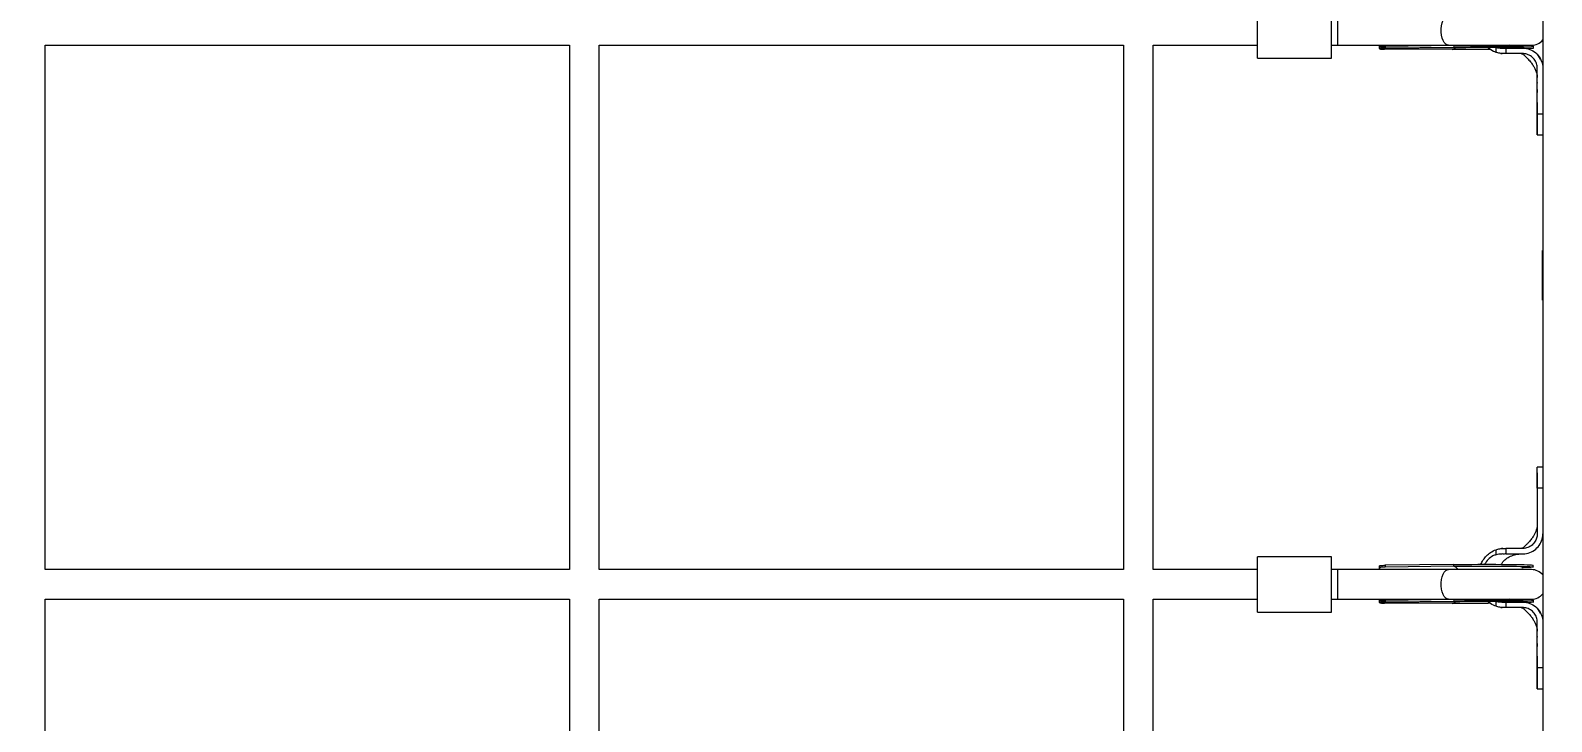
# Model space of a CAD drawing. Header units: millimetres. Extents: x -6879 to 7341, y -8047 to 7187.
# Drawn here: x -3804 to -2981, y -991 to -617 of the extents above; entities that cross this region are included whole.
import ezdxf

# ---------------------------------------------------------------- set-up
doc = ezdxf.new("R2010")
doc.units = ezdxf.units.MM
for name, color, linetype in [('DIKOM_ОБЪЕКТ', 7, 'Continuous'), ('DIKOM_РАЗМЕР_ЗОНА', 7, 'Continuous'), ('DIKOM_РАЗМЕР_ОБЪЕКТА', 7, 'Continuous')]:
    doc.layers.add(name, color=color, linetype=linetype)
doc.styles.add('style1', font='arial.ttf', dxfattribs={"width": 0.8})
doc.dimstyles.new('1-50', dxfattribs={"dimtxt": 300, "dimasz": 200, "dimexe": 100, "dimexo": 0, "dimgap": 100, "dimtad": 0, "dimdec": 0, "dimtxsty": 'style1', "dimcen": 0, "dimclrd": 7, "dimclre": 7, "dimadec": 1, "dimazin": 2, "dimtfac": 1, "dimtdec": 0, "dimtmove": 1, "dimatfit": 3, "dimfxl": 0, "dimlwd": 25, "dimlwe": 18, "dimarcsym": 0})

# ---------------------------------------------------------------- blocks, each defined once
blk = doc.blocks.new('*D20')
at = {"layer": 'Defpoints', "color": 0, "transparency": 16777216}
for p in [(-335.47, 4138.44), (-5198.79, -5966.88), (-1568.13, -5966.88)]:
    blk.add_point(p, dxfattribs=at)
at = {"layer": 'DIKOM_РАЗМЕР_ОБЪЕКТА', "color": 7, "lineweight": 18, "transparency": 16777216}
for p, q in [((-335.47, 4138.44), (-5298.79, 4138.44)), ((-1568.13, -5966.88), (-5298.79, -5966.88))]:
    blk.add_line(p, q, dxfattribs=at)
at = {"layer": 'DIKOM_РАЗМЕР_ОБЪЕКТА', "color": 7, "lineweight": 25, "transparency": 16777216}
for p, q in [((-5198.79, 3938.44), (-5198.79, -81.84)), ((-5198.79, -5766.88), (-5198.79, -1161.62))]:
    blk.add_line(p, q, dxfattribs=at)
at = {"layer": 'DIKOM_РАЗМЕР_ОБЪЕКТА', "color": 7, "transparency": 16777216}
for points in [[(-5232.12, 3938.44), (-5165.46, 3938.44), (-5198.79, 4138.44)], [(-5232.12, -5766.88), (-5165.46, -5766.88), (-5198.79, -5966.88)]]:
    blk.add_solid(points, dxfattribs=at)
at = {"layer": 'DIKOM_РАЗМЕР_ОБЪЕКТА', "color": 0, "transparency": 16777216, "insert": (-5198.79, -621.73), "char_height": 300, "attachment_point": 5, "rotation": 90, "style": 'style1'}
blk.add_mtext('10100', dxfattribs=at)
blk = doc.blocks.new('*D19')
at = {"layer": 'Defpoints', "color": 0, "transparency": 16777216}
for p in [(5624.04, 6094.27), (-4435.35, 2864.29), (5624.04, -2640.11)]:
    blk.add_point(p, dxfattribs=at)
at = {"layer": 'DIKOM_РАЗМЕР_ОБЪЕКТА', "color": 7, "lineweight": 18, "transparency": 16777216}
for p, q in [((-4435.35, 2864.29), (-4435.35, 6194.27)), ((5624.04, -2640.11), (5624.04, 6194.27))]:
    blk.add_line(p, q, dxfattribs=at)
at = {"layer": 'DIKOM_РАЗМЕР_ОБЪЕКТА', "color": 7, "lineweight": 25, "transparency": 16777216}
for p, q in [((-4235.35, 6094.27), (2113.67, 6094.27)), ((5424.04, 6094.27), (3193.46, 6094.27))]:
    blk.add_line(p, q, dxfattribs=at)
at = {"layer": 'DIKOM_РАЗМЕР_ОБЪЕКТА', "color": 7, "transparency": 16777216}
for points in [[(-4235.35, 6127.6), (-4235.35, 6060.94), (-4435.35, 6094.27)], [(5424.04, 6127.6), (5424.04, 6060.94), (5624.04, 6094.27)]]:
    blk.add_solid(points, dxfattribs=at)
at = {"layer": 'DIKOM_РАЗМЕР_ОБЪЕКТА', "color": 0, "transparency": 16777216, "insert": (2653.56, 6094.27), "char_height": 300, "attachment_point": 5, "style": 'style1'}
blk.add_mtext('10100', dxfattribs=at)
blk = doc.blocks.new('*D18')
at = {"layer": 'Defpoints', "color": 0, "transparency": 16777216}
for p in [(-342.29, 5666.7), (-6681.79, -8047.27), (-1651.48, -8047.27)]:
    blk.add_point(p, dxfattribs=at)
at = {"layer": 'DIKOM_РАЗМЕР_ЗОНА', "color": 7, "lineweight": 18, "transparency": 16777216}
for p, q in [((-342.29, 5666.7), (-6781.79, 5666.7)), ((-1651.48, -8047.27), (-6781.79, -8047.27))]:
    blk.add_line(p, q, dxfattribs=at)
at = {"layer": 'DIKOM_РАЗМЕР_ЗОНА', "color": 7, "lineweight": 25, "transparency": 16777216}
for p, q in [((-6681.79, 5466.7), (-6681.79, -340.84)), ((-6681.79, -7847.27), (-6681.79, -1420.62))]:
    blk.add_line(p, q, dxfattribs=at)
at = {"layer": 'DIKOM_РАЗМЕР_ЗОНА', "color": 7, "transparency": 16777216}
for points in [[(-6715.12, 5466.7), (-6648.46, 5466.7), (-6681.79, 5666.7)], [(-6715.12, -7847.27), (-6648.46, -7847.27), (-6681.79, -8047.27)]]:
    blk.add_solid(points, dxfattribs=at)
at = {"layer": 'DIKOM_РАЗМЕР_ЗОНА', "color": 0, "transparency": 16777216, "insert": (-6681.79, -880.73), "char_height": 300, "attachment_point": 5, "rotation": 90, "style": 'style1'}
blk.add_mtext('13700', dxfattribs=at)
blk = doc.blocks.new('*D17')
at = {"layer": 'Defpoints', "color": 0, "transparency": 16777216}
for p in [(-5935.35, 6990.27), (-5935.35, 998.27), (7340.79, -2830.86)]:
    blk.add_point(p, dxfattribs=at)
at = {"layer": 'DIKOM_РАЗМЕР_ЗОНА', "color": 7, "lineweight": 18, "transparency": 16777216}
for p, q in [((-5935.35, 998.27), (-5935.35, 7090.27)), ((7340.79, -2830.86), (7340.79, 7090.27))]:
    blk.add_line(p, q, dxfattribs=at)
at = {"layer": 'DIKOM_РАЗМЕР_ЗОНА', "color": 7, "lineweight": 25, "transparency": 16777216}
for p, q in [((-5735.35, 6990.27), (2016.67, 6990.27)), ((7140.79, 6990.27), (3096.46, 6990.27))]:
    blk.add_line(p, q, dxfattribs=at)
at = {"layer": 'DIKOM_РАЗМЕР_ЗОНА', "color": 7, "transparency": 16777216}
for points in [[(-5735.35, 7023.6), (-5735.35, 6956.94), (-5935.35, 6990.27)], [(7140.79, 7023.6), (7140.79, 6956.94), (7340.79, 6990.27)]]:
    blk.add_solid(points, dxfattribs=at)
at = {"layer": 'DIKOM_РАЗМЕР_ЗОНА', "color": 0, "transparency": 16777216, "insert": (2556.56, 6990.27), "char_height": 300, "attachment_point": 5, "style": 'style1'}
blk.add_mtext('13300', dxfattribs=at)

msp = doc.modelspace()

# ---------------------------------------------------------------- linework, layer by layer
at = {"layer": 'DIKOM_ОБЪЕКТ', "color": 7, "linetype": 'Continuous', "lineweight": 15}
for p, q in [((-2985.35, -235.82), (-2985.35, -1535.82)), ((-3139.81, -631.7), (-3139.81, -601.7)), ((-3099.81, -631.7), (-3099.81, -601.7)), ((-3096.36, -624.7), (-3096.36, -608.7)), ((-3796.47, -908.7), (-3796.47, -624.7)), ((-3796.47, -624.7), (-3512.47, -624.7)), ((-3512.47, -624.7), (-3512.47, -908.7)), ((-3496.47, -908.7), (-3496.47, -624.7)), ((-3496.47, -624.7), (-3212.47, -624.7)), ((-3212.47, -624.7), (-3212.47, -908.7)), ((-3196.47, -624.7), (-3139.81, -624.7)), ((-3196.47, -908.7), (-3196.47, -624.7)), ((-3099.81, -624.7), (-3096.36, -624.7)), ((-3096.36, -624.7), (-3036.5, -624.7)), ((-3073.95, -625.25), (-3073.95, -626.3)), ((-3073.79, -624.87), (-3073.79, -625.94)), ((-3071.72, -626.38), (-3033.33, -625.93)), ((-3033.42, -624.93), (-3070.68, -625.37)), ((-3070.68, -625.37), (-3070.68, -626.37)), ((-3033.41, -625.93), (-3070.68, -626.37)), ((-3036.5, -624.7), (-2991.53, -624.7)), ((-3033.41, -625.93), (-3033.42, -624.93)), ((-3033.33, -625.93), (-3033.41, -625.93)), ((-3033.27, -624.93), (-3032.68, -624.77)), ((-3031.87, -624.7), (-3031.98, -624.91)), ((-3010.7, -628.59), (-3010.7, -625.87)), ((-3003.02, -624.88), (-3003.36, -624.7)), ((-2990.45, -626.31), (-2990.46, -625.31)), ((-3139.81, -631.7), (-3099.81, -631.7)), ((-3034.39, -627.02), (-3071.07, -626.83)), ((-3008.12, -629.16), (-3007.43, -629.19)), ((-3005.49, -626.25), (-3005.49, -629.25)), ((-3005.49, -626.25), (-2997.35, -626.25)), ((-2997.35, -629.25), (-3005.49, -629.25)), ((-2997.35, -626.25), (-2996.35, -626.25)), ((-2996.35, -629.25), (-2997.35, -629.25)), ((-2987.56, -630.63), (-2988.31, -629.82)), ((-2986.6, -632.28), (-2987.65, -630.52)), ((-2988.35, -661.97), (-2988.35, -637.25)), ((-2985.35, -661.97), (-2988.35, -661.97)), ((-2988.35, -664.76), (-2988.35, -666.03)), ((-2988.35, -667.97), (-2988.35, -673.24)), ((-2988.35, -673.25), (-2985.35, -673.25)), ((-2985.46, -762.82), (-2985.46, -735.82)), ((-2985.35, -735.82), (-2985.46, -735.82)), ((-2985.35, -762.82), (-2985.46, -762.82)), ((-2985.35, -853.25), (-2988.35, -853.25)), ((-2988.35, -860.39), (-2988.35, -853.27)), ((-2988.35, -864.53), (-2988.35, -889.24)), ((-2985.35, -864.53), (-2988.35, -864.53)), ((-3010.7, -900.64), (-3010.7, -897.92)), ((-3006.98, -897.28), (-3007.7, -897.3)), ((-3007, -897.28), (-3007.7, -897.34)), ((-3005.49, -897.25), (-3005.49, -900.25)), ((-2997.35, -897.25), (-3005.49, -897.25)), ((-2996.35, -897.25), (-2997.35, -897.25)), ((-3099.81, -901.7), (-3139.81, -901.7)), ((-3139.81, -931.7), (-3139.81, -901.7)), ((-3099.81, -931.7), (-3099.81, -901.7)), ((-3033.49, -905.93), (-3070.76, -906.37)), ((-3033.49, -906.93), (-3033.49, -905.93)), ((-3005.49, -900.25), (-2997.35, -900.25)), ((-2997.35, -900.25), (-2996.35, -900.25)), ((-3512.47, -908.7), (-3796.47, -908.7)), ((-3212.47, -908.7), (-3496.47, -908.7)), ((-3139.81, -908.7), (-3196.47, -908.7)), ((-3096.36, -908.7), (-3099.81, -908.7)), ((-3036.5, -908.7), (-3096.36, -908.7)), ((-3096.36, -924.7), (-3096.36, -908.7)), ((-3074.02, -907.22), (-3074.02, -908.27)), ((-3073.86, -907), (-3073.85, -908.06)), ((-3070.76, -906.37), (-3070.75, -907.37)), ((-3033.49, -906.93), (-3070.75, -907.37)), ((-2991.53, -908.7), (-3036.5, -908.7)), ((-2990.53, -907.31), (-2990.53, -906.31)), ((-3796.47, -1208.7), (-3796.47, -924.7)), ((-3796.47, -924.7), (-3512.47, -924.7)), ((-3512.47, -924.7), (-3512.47, -1208.7)), ((-3496.47, -1208.7), (-3496.47, -924.7)), ((-3496.47, -924.7), (-3212.47, -924.7)), ((-3212.47, -924.7), (-3212.47, -1208.7)), ((-3196.47, -924.7), (-3139.81, -924.7)), ((-3196.47, -1208.7), (-3196.47, -924.7)), ((-3099.81, -924.7), (-3096.36, -924.7)), ((-3096.36, -924.7), (-3036.5, -924.7)), ((-3073.95, -925.25), (-3073.95, -926.3)), ((-3073.79, -924.87), (-3073.79, -925.94)), ((-3071.72, -926.38), (-3033.33, -925.93)), ((-3034.39, -927.02), (-3071.07, -926.83)), ((-3033.42, -924.93), (-3070.68, -925.37)), ((-3070.68, -925.37), (-3070.68, -926.37)), ((-3033.41, -925.93), (-3070.68, -926.37)), ((-3036.5, -924.7), (-2991.53, -924.7)), ((-3033.41, -925.93), (-3033.42, -924.93)), ((-3033.33, -925.93), (-3033.41, -925.93)), ((-3033.27, -924.93), (-3032.68, -924.77)), ((-3031.87, -924.7), (-3031.98, -924.91)), ((-3010.7, -928.59), (-3010.7, -925.87)), ((-3008.12, -929.16), (-3007.43, -929.19)), ((-3005.49, -926.25), (-3005.49, -929.25)), ((-3005.49, -926.25), (-2997.35, -926.25)), ((-2997.35, -929.25), (-3005.49, -929.25)), ((-3003.02, -924.88), (-3003.36, -924.7)), ((-2997.35, -926.25), (-2996.35, -926.25)), ((-2996.35, -929.25), (-2997.35, -929.25)), ((-2990.45, -926.31), (-2990.46, -925.31)), ((-2987.56, -930.63), (-2988.31, -929.82)), ((-2986.6, -932.28), (-2987.65, -930.52)), ((-3139.81, -931.7), (-3099.81, -931.7)), ((-2988.35, -961.97), (-2988.35, -937.25)), ((-2985.35, -961.97), (-2988.35, -961.97)), ((-2988.35, -964.76), (-2988.35, -966.03)), ((-2988.35, -967.97), (-2988.35, -973.24)), ((-2988.35, -973.25), (-2985.35, -973.25))]:
    msp.add_line(p, q, dxfattribs=at)
at = {"layer": 'DIKOM_ОБЪЕКТ', "color": 7, "linetype": 'Continuous', "lineweight": 15, "flags": 128}
for points in [[(-3036.5, -624.7), (-3037.14, -624.59), (-3037.97, -624.13), (-3038.74, -623.32), (-3039.39, -622.2), (-3039.92, -620.82), (-3040.28, -619.25), (-3040.46, -617.56), (-3040.46, -615.83), (-3040.28, -614.14), (-3039.92, -612.57), (-3039.39, -611.2), (-3038.74, -610.08), (-3037.97, -609.27), (-3037.14, -608.8), (-3036.5, -608.7)], [(-3033.42, -624.93), (-3030.29, -624.9), (-3027.05, -624.87), (-3023.76, -624.85), (-3020.44, -624.83), (-3017.13, -624.83), (-3013.87, -624.83), (-3010.69, -624.83), (-3007.64, -624.85), (-3004.75, -624.87), (-3002.05, -624.89), (-2999.57, -624.92), (-2997.35, -624.96), (-2995.4, -625.01), (-2993.75, -625.06), (-2992.42, -625.11), (-2991.43, -625.17), (-2990.78, -625.22), (-2990.48, -625.29), (-2990.46, -625.31)], [(-3033.41, -625.93), (-3030.28, -625.9), (-3027.05, -625.87), (-3023.75, -625.85), (-3020.43, -625.83), (-3017.12, -625.83), (-3013.86, -625.83), (-3010.69, -625.83), (-3007.64, -625.85), (-3004.75, -625.87), (-3002.05, -625.89), (-2999.57, -625.92), (-2997.35, -625.96), (-2995.4, -626.01), (-2993.75, -626.06), (-2992.42, -626.11), (-2991.42, -626.17), (-2990.77, -626.22), (-2990.47, -626.29), (-2990.53, -626.35), (-2990.94, -626.41), (-2991.71, -626.48), (-2992.81, -626.54), (-2993.55, -626.58)], [(-3032.68, -624.77), (-3032.67, -624.76), (-3032.55, -624.7)], [(-3013.76, -626.97), (-3014.9, -626.98), (-3018.18, -627), (-3021.5, -627.02), (-3024.82, -627.03), (-3028.1, -627.03), (-3031.3, -627.03), (-3034.39, -627.02)], [(-2988.36, -644.91), (-2988.37, -645.06), (-2988.37, -645.21)], [(-3033.49, -905.93), (-3030.36, -905.9), (-3027.13, -905.87), (-3023.83, -905.85), (-3020.51, -905.84), (-3017.2, -905.83), (-3013.94, -905.83), (-3010.77, -905.84), (-3007.72, -905.85), (-3004.82, -905.87), (-3002.13, -905.9), (-2999.65, -905.93), (-2997.42, -905.97), (-2995.48, -906.01), (-2993.83, -906.06), (-2992.5, -906.11), (-2991.5, -906.17), (-2990.85, -906.23), (-2990.55, -906.29), (-2990.53, -906.31)], [(-3036.5, -924.7), (-3037.14, -924.59), (-3037.97, -924.13), (-3038.74, -923.32), (-3039.39, -922.2), (-3039.92, -920.82), (-3040.28, -919.25), (-3040.46, -917.56), (-3040.46, -915.83), (-3040.28, -914.14), (-3039.92, -912.57), (-3039.39, -911.2), (-3038.74, -910.08), (-3037.97, -909.27), (-3037.14, -908.8), (-3036.5, -908.7)], [(-3033.49, -906.93), (-3030.36, -906.9), (-3027.12, -906.87), (-3023.83, -906.85), (-3020.51, -906.84), (-3017.2, -906.83), (-3013.94, -906.83), (-3010.76, -906.84), (-3007.71, -906.85), (-3004.82, -906.87), (-3002.12, -906.9), (-2999.65, -906.93), (-2997.42, -906.97), (-2995.47, -907.01), (-2993.82, -907.06), (-2992.49, -907.11), (-2991.5, -907.17), (-2990.85, -907.23), (-2990.55, -907.29), (-2990.6, -907.35), (-2991.02, -907.42), (-2991.78, -907.48), (-2992.89, -907.55), (-2994.32, -907.61), (-2996.07, -907.67), (-2996.65, -907.69)], [(-3013.76, -926.97), (-3014.9, -926.98), (-3018.18, -927), (-3021.5, -927.02), (-3024.82, -927.03), (-3028.1, -927.03), (-3031.3, -927.03), (-3034.39, -927.02)], [(-3033.42, -924.93), (-3030.29, -924.9), (-3027.05, -924.87), (-3023.76, -924.85), (-3020.44, -924.83), (-3017.13, -924.83), (-3013.87, -924.83), (-3010.69, -924.83), (-3007.64, -924.85), (-3004.75, -924.87), (-3002.05, -924.89), (-2999.57, -924.92), (-2997.35, -924.96), (-2995.4, -925.01), (-2993.75, -925.06), (-2992.42, -925.11), (-2991.43, -925.17), (-2990.78, -925.22), (-2990.48, -925.29), (-2990.46, -925.31)], [(-3033.41, -925.93), (-3030.28, -925.9), (-3027.05, -925.87), (-3023.75, -925.85), (-3020.43, -925.83), (-3017.12, -925.83), (-3013.86, -925.83), (-3010.69, -925.83), (-3007.64, -925.85), (-3004.75, -925.87), (-3002.05, -925.89), (-2999.57, -925.92), (-2997.35, -925.96), (-2995.4, -926.01), (-2993.75, -926.06), (-2992.42, -926.11), (-2991.42, -926.17), (-2990.77, -926.22), (-2990.47, -926.29), (-2990.53, -926.35), (-2990.94, -926.41), (-2991.71, -926.48), (-2992.81, -926.54), (-2993.55, -926.58)], [(-3032.68, -924.77), (-3032.67, -924.76), (-3032.55, -924.7)], [(-2988.36, -944.91), (-2988.37, -945.06), (-2988.37, -945.21)]]:
    msp.add_lwpolyline(points, dxfattribs=at)
at = {"layer": 'DIKOM_ОБЪЕКТ', "color": 7, "linetype": 'Continuous', "lineweight": 15}
for centre, radius, start, end in [((-3034.82, -624.33), 2.72, 279.18619, 326.8793), ((-2991.53, -616.7), 8, 270, 320.57041), ((-3034.05, -909.74), 2.86, 21.34269, 78.64194), ((-2991.53, -916.7), 8, 39.42959, 90), ((-2991.53, -916.7), 8, 270, 320.57041), ((-3034.82, -924.33), 2.72, 279.18642, 326.87902)]:
    msp.add_arc(centre, radius, start, end, dxfattribs=at)
for points, knots in [([(-3073.79, -625.91), (-3073.83, -625.99), (-3074.03, -626.32), (-3073.91, -626.6), (-3073.35, -626.79), (-3072.37, -626.82), (-3071.48, -626.83), (-3071.07, -626.83)], [0, 0, 0, 0, 0.081572, 0.32422, 0.554217, 0.78908, 1, 1, 1, 1]), ([(-3073.9, -625.25), (-3073.91, -625.16), (-3073.94, -625.04), (-3073.8, -624.8), (-3073.75, -624.71)], [0, 0, 0, 0, 0.6342731, 1, 1, 1, 1]), ([(-3073.73, -624.87), (-3073.73, -624.98), (-3073.74, -625.26), (-3073.19, -625.37), (-3072.19, -625.39), (-3071.2, -625.38), (-3070.68, -625.37)], [0, 0, 0, 0, 0.180757, 0.441785, 0.705676, 1, 1, 1, 1]), ([(-3070.68, -626.37), (-3071.18, -626.37), (-3072.18, -626.39), (-3073.21, -626.38), (-3073.75, -626.27), (-3073.74, -626.02), (-3073.73, -625.94)], [0, 0, 0, 0, 0.282221, 0.564507, 0.843706, 1, 1, 1, 1]), ([(-3032.6, -625.75), (-3031.53, -625.74), (-3029.41, -625.72), (-3026.15, -625.69), (-3022.94, -625.66), (-3019.83, -625.64), (-3016.85, -625.62), (-3013.19, -625.61), (-3009.06, -625.59), (-3004.89, -625.57), (-3001.6, -625.55), (-2999.17, -625.51), (-2997.47, -625.45), (-2996.44, -625.35), (-2995.9, -625.27), (-2995.88, -625.15), (-2995.87, -625.11)], [0, 0, 0, 0, 0.070741, 0.139237, 0.205472, 0.269429, 0.331069, 0.3904, 0.501907, 0.604075, 0.696874, 0.780342, 0.854565, 0.919681, 0.975897, 1, 1, 1, 1]), ([(-3010.7, -628.59), (-3011.13, -628.41), (-3012.82, -627.75), (-3014.45, -626.7), (-3015.4, -625.66), (-3015.44, -625.62)], [0, 0, 0, 0, 0.250104, 0.969393, 1, 1, 1, 1]), ([(-3010.7, -625.87), (-3010.62, -625.89), (-3010.22, -626.01), (-3009.16, -626.23), (-3007.49, -626.26), (-3006.16, -626.25), (-3005.49, -626.25)], [0, 0, 0, 0, 0.04844, 0.242204, 0.618964, 1, 1, 1, 1]), ([(-2997.29, -626.25), (-2997.38, -626.25), (-2997.55, -626.25), (-2997.88, -626.24), (-2998.56, -626.2), (-2999.34, -626.15), (-2999.93, -625.97), (-3000.07, -625.92)], [0, 0, 0, 0, 0.1023888, 0.1897127, 0.3507462, 0.8380486, 1, 1, 1, 1]), ([(-3006.57, -629.25), (-3007.26, -629.23), (-3008.68, -629.18), (-3010.02, -628.79), (-3010.7, -628.59)], [0, 0, 0, 0, 0.492159, 1, 1, 1, 1]), ([(-3005.49, -629.25), (-3005.58, -629.25), (-3005.94, -629.25), (-3006.3, -629.25), (-3006.57, -629.25)], [0, 0, 0, 0, 0.256137, 1, 1, 1, 1]), ([(-2997.17, -629.25), (-2997.08, -629.25), (-2996.9, -629.25), (-2996.86, -629.27), (-2996.81, -629.27), (-2996.73, -629.29), (-2996.69, -629.3), (-2996.67, -629.31), (-2996.63, -629.33), (-2996.57, -629.35), (-2996.32, -629.44), (-2995.63, -629.98), (-2994.72, -630.89), (-2993.46, -632.08), (-2992.45, -633.17), (-2991.74, -634.05), (-2991.08, -634.97), (-2990.38, -636.07), (-2989.61, -637.49), (-2988.9, -639.24), (-2988.42, -641.06), (-2988.37, -641.76), (-2988.35, -642.12)], [0, 0, 0, 0, 0.018194, 0.034398, 0.052857, 0.056721, 0.058314, 0.059779, 0.061263, 0.062957, 0.067437, 0.091978, 0.171062, 0.26864, 0.337575, 0.396367, 0.442788, 0.502189, 0.593502, 0.710965, 0.847914, 1, 1, 1, 1]), ([(-2996.35, -626.25), (-2996.27, -626.25), (-2995.84, -626.26), (-2994.18, -626.38), (-2991.42, -627.18), (-2988.35, -629.4), (-2986.2, -632.49), (-2985.41, -635.29), (-2985.36, -636.89), (-2985.35, -637.25)], [0, 0, 0, 0, 0.014799, 0.07411, 0.290025, 0.505958, 0.720947, 0.936011, 1, 1, 1, 1]), ([(-2988.35, -637.25), (-2988.36, -637.03), (-2988.39, -635.91), (-2988.92, -633.92), (-2990.43, -631.64), (-2992.62, -630.01), (-2994.72, -629.32), (-2995.98, -629.27), (-2996.35, -629.25)], [0, 0, 0, 0, 0.054128, 0.268334, 0.482543, 0.697301, 0.912, 1, 1, 1, 1]), ([(-2987.77, -630.37), (-2987.81, -630.32), (-2987.9, -630.21), (-2988, -630.09), (-2988.06, -630.03)], [0, 0, 0, 0, 0.499817, 1, 1, 1, 1]), ([(-2988.35, -648.8), (-2988.35, -648.79), (-2988.35, -648.72), (-2988.35, -649.12), (-2988.35, -649.67), (-2988.35, -650.18), (-2988.35, -650.27)], [0, 0, 0, 0, 0.106448, 0.508288, 0.910127, 1, 1, 1, 1]), ([(-2988.35, -655.65), (-2988.35, -656.96), (-2988.35, -659.47), (-2988.35, -661.43), (-2988.35, -662.36)], [0, 0, 0, 0, 0.522533, 1, 1, 1, 1]), ([(-2988.35, -660.38), (-2988.35, -661.68), (-2988.35, -664.17), (-2988.35, -666.5), (-2988.35, -667.62)], [0, 0, 0, 0, 0.521844, 1, 1, 1, 1]), ([(-2988.35, -673.23), (-2988.35, -673.24), (-2988.35, -673.33), (-2988.35, -672.97), (-2988.35, -672.12), (-2988.35, -670.68), (-2988.35, -668.75), (-2988.35, -665.97), (-2988.35, -663.48), (-2988.35, -661.97)], [0, 0, 0, 0, 0.012296, 0.165143, 0.313683, 0.466531, 0.61507, 0.767918, 1, 1, 1, 1]), ([(-2988.35, -664.98), (-2988.35, -665.6), (-2988.35, -666.81), (-2988.35, -667.59), (-2988.35, -667.97)], [0, 0, 0, 0, 0.507946, 1, 1, 1, 1]), ([(-2988.35, -864.53), (-2988.35, -864.45), (-2988.35, -864.04), (-2988.35, -862.32), (-2988.35, -859.91), (-2988.35, -857.37), (-2988.35, -855.53), (-2988.35, -854.2), (-2988.35, -853.39), (-2988.35, -853.31), (-2988.35, -853.27)], [0, 0, 0, 0, 0.012375, 0.061892, 0.261124, 0.409635, 0.562453, 0.710965, 0.863782, 1, 1, 1, 1]), ([(-2988.35, -856.36), (-2988.35, -857.27), (-2988.35, -860.4), (-2988.35, -863.54), (-2988.35, -865.76)], [0, 0, 0, 0, 0.291648, 1, 1, 1, 1]), ([(-2988.35, -863.88), (-2988.35, -864.81), (-2988.35, -866.77), (-2988.35, -869.27), (-2988.35, -870.57)], [0, 0, 0, 0, 0.477551, 1, 1, 1, 1]), ([(-2988.35, -884.28), (-2988.37, -884.6), (-2988.4, -885.2), (-2988.74, -886.73), (-2989.29, -888.28), (-2990.01, -889.79), (-2990.74, -891.02), (-2991.51, -892.14), (-2992.24, -893.09), (-2993.19, -894.14), (-2994.33, -895.2), (-2995.2, -896.11), (-2995.92, -896.77), (-2996.36, -897.08), (-2996.57, -897.16), (-2996.62, -897.17), (-2996.65, -897.18), (-2996.67, -897.19), (-2996.7, -897.2), (-2996.78, -897.23), (-2996.79, -897.23), (-2996.89, -897.25), (-2996.93, -897.25), (-2997.25, -897.26), (-2997.66, -897.25), (-2998, -897.25)], [0, 0, 0, 0, 0.124108, 0.2381, 0.339918, 0.425646, 0.508327, 0.557904, 0.61127, 0.676134, 0.757214, 0.823991, 0.864579, 0.883781, 0.887172, 0.888519, 0.889684, 0.890774, 0.891907, 0.894482, 0.911793, 0.925077, 0.93281, 0.941955, 1, 1, 1, 1]), ([(-2988.35, -889.24), (-2988.35, -889.33), (-2988.36, -889.79), (-2988.48, -891), (-2989.1, -892.94), (-2990.61, -895.04), (-2992.85, -896.61), (-2994.89, -897.2), (-2996.07, -897.24), (-2996.35, -897.25)], [0, 0, 0, 0, 0.0220846, 0.1106207, 0.2890236, 0.5028899, 0.7177308, 0.9318428, 1, 1, 1, 1]), ([(-2996.35, -900.25), (-2996.27, -900.25), (-2995.84, -900.25), (-2994.19, -900.13), (-2991.44, -899.33), (-2988.38, -897.14), (-2986.23, -894.06), (-2985.42, -891.25), (-2985.36, -889.64), (-2985.35, -889.25)], [0, 0, 0, 0, 0.014799, 0.074106, 0.288781, 0.503453, 0.718033, 0.933086, 1, 1, 1, 1]), ([(-2988.37, -883.82), (-2988.37, -883.89), (-2988.37, -884.02), (-2988.37, -884.16), (-2988.37, -884.22)], [0, 0, 0, 0, 0.498415, 1, 1, 1, 1]), ([(-3018.91, -905.84), (-3018.91, -905.83), (-3018.58, -905), (-3017.64, -903.4), (-3015.91, -901.21), (-3013.61, -899.21), (-3011.72, -898.37), (-3010.7, -897.92)], [0, 0, 0, 0, 0.0007563, 0.2276759, 0.4706792, 0.7134524, 1, 1, 1, 1]), ([(-3010.7, -897.92), (-3010.04, -897.72), (-3008.7, -897.33), (-3007.29, -897.28), (-3006.57, -897.25)], [0, 0, 0, 0, 0.491628, 1, 1, 1, 1]), ([(-3006.57, -897.25), (-3006.48, -897.25), (-3006.12, -897.25), (-3005.76, -897.25), (-3005.49, -897.25)], [0, 0, 0, 0, 0.256702, 1, 1, 1, 1]), ([(-3010.7, -900.64), (-3011.28, -900.85), (-3012.86, -901.42), (-3015.14, -903.11), (-3016.35, -904.92), (-3016.95, -905.83)], [0, 0, 0, 0, 0.222959, 0.608947, 1, 1, 1, 1]), ([(-3005.49, -900.25), (-3005.57, -900.25), (-3006, -900.25), (-3006.76, -900.26), (-3008.43, -900.22), (-3009.73, -900.46), (-3010.7, -900.64)], [0, 0, 0, 0, 0.048411, 0.242206, 0.436009, 1, 1, 1, 1]), ([(-3007.94, -905.85), (-3007.63, -905.38), (-3006.77, -904.11), (-3004.81, -902.49), (-3002.18, -901.05), (-2999.67, -900.39), (-2998.02, -900.26), (-2997.41, -900.25), (-2997.34, -900.25)], [0, 0, 0, 0, 0.1349639, 0.3671503, 0.6026785, 0.8526715, 0.983491, 1, 1, 1, 1]), ([(-3073.79, -906.97), (-3073.86, -906.99), (-3074.11, -907.06), (-3074.06, -907.28), (-3073.89, -907.55), (-3073.86, -907.59)], [0, 0, 0, 0, 0.252888, 0.872807, 1, 1, 1, 1]), ([(-3073.84, -908.7), (-3073.9, -908.6), (-3074.02, -908.4), (-3073.98, -908.32), (-3073.96, -908.27)], [0, 0, 0, 0, 0.4853235, 1, 1, 1, 1]), ([(-3070.75, -907.37), (-3071.25, -907.38), (-3072.25, -907.39), (-3073.3, -907.45), (-3073.85, -907.71), (-3073.91, -908.12), (-3073.69, -908.55), (-3073.61, -908.71)], [0, 0, 0, 0, 0.2243155, 0.4486531, 0.6700051, 0.8803961, 1, 1, 1, 1]), ([(-3073.8, -907), (-3073.8, -906.88), (-3073.81, -906.6), (-3073.23, -906.45), (-3072.21, -906.39), (-3071.25, -906.38), (-3070.76, -906.37)], [0, 0, 0, 0, 0.189932, 0.454968, 0.723292, 1, 1, 1, 1]), ([(-2995.52, -908.7), (-2995.51, -908.69), (-2995.36, -908.56), (-2995.3, -908.45), (-2995.35, -908.38), (-2995.37, -908.36)], [0, 0, 0, 0, 0.023998, 0.648706, 1, 1, 1, 1]), ([(-3073.79, -925.91), (-3073.83, -925.99), (-3074.03, -926.32), (-3073.91, -926.6), (-3073.35, -926.79), (-3072.37, -926.82), (-3071.48, -926.83), (-3071.07, -926.83)], [0, 0, 0, 0, 0.081571, 0.32422, 0.554217, 0.78908, 1, 1, 1, 1]), ([(-3073.9, -925.25), (-3073.91, -925.16), (-3073.94, -925.04), (-3073.8, -924.8), (-3073.75, -924.71)], [0, 0, 0, 0, 0.634278, 1, 1, 1, 1]), ([(-3073.73, -924.87), (-3073.73, -924.98), (-3073.74, -925.26), (-3073.19, -925.37), (-3072.19, -925.39), (-3071.2, -925.38), (-3070.68, -925.37)], [0, 0, 0, 0, 0.180758, 0.441786, 0.705676, 1, 1, 1, 1]), ([(-3070.68, -926.37), (-3071.18, -926.37), (-3072.18, -926.39), (-3073.21, -926.38), (-3073.75, -926.27), (-3073.74, -926.02), (-3073.73, -925.94)], [0, 0, 0, 0, 0.282221, 0.564507, 0.843705, 1, 1, 1, 1]), ([(-3032.6, -925.75), (-3031.53, -925.74), (-3029.41, -925.72), (-3026.15, -925.69), (-3022.94, -925.66), (-3019.83, -925.64), (-3016.85, -925.62), (-3013.19, -925.61), (-3009.06, -925.59), (-3004.89, -925.57), (-3001.6, -925.55), (-2999.17, -925.51), (-2997.47, -925.45), (-2996.44, -925.35), (-2995.9, -925.27), (-2995.88, -925.15), (-2995.87, -925.11)], [0, 0, 0, 0, 0.070741, 0.139237, 0.205472, 0.269429, 0.331069, 0.3904, 0.501907, 0.604075, 0.696874, 0.780342, 0.854565, 0.919681, 0.975897, 1, 1, 1, 1]), ([(-3010.7, -928.59), (-3011.13, -928.41), (-3012.82, -927.75), (-3014.45, -926.7), (-3015.4, -925.66), (-3015.44, -925.62)], [0, 0, 0, 0, 0.2501035, 0.9693915, 1, 1, 1, 1]), ([(-3010.7, -925.87), (-3010.62, -925.89), (-3010.22, -926.01), (-3009.16, -926.23), (-3007.49, -926.26), (-3006.16, -926.25), (-3005.49, -926.25)], [0, 0, 0, 0, 0.04844, 0.242205, 0.618964, 1, 1, 1, 1]), ([(-3006.57, -929.25), (-3007.26, -929.23), (-3008.68, -929.18), (-3010.02, -928.79), (-3010.7, -928.59)], [0, 0, 0, 0, 0.492159, 1, 1, 1, 1]), ([(-3005.49, -929.25), (-3005.58, -929.25), (-3005.94, -929.25), (-3006.3, -929.25), (-3006.57, -929.25)], [0, 0, 0, 0, 0.256137, 1, 1, 1, 1]), ([(-2997.29, -926.25), (-2997.38, -926.25), (-2997.55, -926.25), (-2997.88, -926.24), (-2998.56, -926.2), (-2999.34, -926.15), (-2999.93, -925.97), (-3000.07, -925.92)], [0, 0, 0, 0, 0.102389, 0.189713, 0.350746, 0.838048, 1, 1, 1, 1]), ([(-2997.17, -929.25), (-2997.08, -929.25), (-2996.9, -929.25), (-2996.86, -929.27), (-2996.81, -929.27), (-2996.73, -929.29), (-2996.69, -929.3), (-2996.67, -929.31), (-2996.63, -929.33), (-2996.57, -929.35), (-2996.32, -929.44), (-2995.63, -929.98), (-2994.72, -930.89), (-2993.46, -932.08), (-2992.45, -933.17), (-2991.74, -934.05), (-2991.08, -934.97), (-2990.38, -936.07), (-2989.61, -937.49), (-2988.9, -939.24), (-2988.42, -941.06), (-2988.37, -941.76), (-2988.35, -942.12)], [0, 0, 0, 0, 0.018194, 0.034398, 0.052857, 0.056721, 0.058314, 0.059779, 0.061263, 0.062957, 0.067437, 0.091978, 0.171062, 0.26864, 0.337575, 0.396367, 0.442789, 0.502189, 0.593502, 0.710965, 0.847914, 1, 1, 1, 1]), ([(-2996.35, -926.25), (-2996.27, -926.25), (-2995.84, -926.26), (-2994.18, -926.38), (-2991.42, -927.18), (-2988.35, -929.4), (-2986.2, -932.49), (-2985.41, -935.29), (-2985.36, -936.89), (-2985.35, -937.25)], [0, 0, 0, 0, 0.014799, 0.07411, 0.290025, 0.505959, 0.720948, 0.936012, 1, 1, 1, 1]), ([(-2988.35, -937.25), (-2988.36, -937.03), (-2988.39, -935.91), (-2988.92, -933.92), (-2990.43, -931.64), (-2992.62, -930.01), (-2994.72, -929.32), (-2995.98, -929.27), (-2996.35, -929.25)], [0, 0, 0, 0, 0.0541271, 0.2683338, 0.4825432, 0.6973003, 0.912, 1, 1, 1, 1]), ([(-2987.77, -930.37), (-2987.81, -930.32), (-2987.9, -930.21), (-2988, -930.09), (-2988.06, -930.03)], [0, 0, 0, 0, 0.499818, 1, 1, 1, 1]), ([(-2988.35, -948.8), (-2988.35, -948.79), (-2988.35, -948.72), (-2988.35, -949.12), (-2988.35, -949.67), (-2988.35, -950.18), (-2988.35, -950.27)], [0, 0, 0, 0, 0.106448, 0.508288, 0.91013, 1, 1, 1, 1]), ([(-2988.35, -955.65), (-2988.35, -956.96), (-2988.35, -959.47), (-2988.35, -961.43), (-2988.35, -962.36)], [0, 0, 0, 0, 0.522534, 1, 1, 1, 1]), ([(-2988.35, -960.38), (-2988.35, -961.68), (-2988.35, -964.17), (-2988.35, -966.5), (-2988.35, -967.62)], [0, 0, 0, 0, 0.521844, 1, 1, 1, 1]), ([(-2988.35, -973.23), (-2988.35, -973.24), (-2988.35, -973.33), (-2988.35, -972.97), (-2988.35, -972.12), (-2988.35, -970.68), (-2988.35, -968.75), (-2988.35, -965.97), (-2988.35, -963.48), (-2988.35, -961.97)], [0, 0, 0, 0, 0.012296, 0.165143, 0.313683, 0.466531, 0.61507, 0.767918, 1, 1, 1, 1]), ([(-2988.35, -964.98), (-2988.35, -965.6), (-2988.35, -966.81), (-2988.35, -967.59), (-2988.35, -967.97)], [0, 0, 0, 0, 0.5079455, 1, 1, 1, 1])]:
    msp.add_open_spline(points, degree=3, knots=knots, dxfattribs=at)

# ---------------------------------------------------------------- dimensions: what is measured, and where the dimension line sits
at = {"layer": 'DIKOM_РАЗМЕР_ЗОНА'}
dim = msp.add_linear_dim(base=(-5935.35, 6990.27), p1=(7340.79, -2830.86), p2=(-5935.35, 998.27), text='13300', dimstyle='1-50', override={"dimscale": 1, "dimtix": 0, "dimtofl": 1, "dimtmove": 1, "dimatfit": 3}, dxfattribs=at)
dim.commit()
dim.dimension.update_dxf_attribs({"geometry": '*D17', "text_midpoint": (2556.56, 6990.27), "dimtype": 160})
dim = msp.add_linear_dim(base=(-6681.79, -8047.27), p1=(-342.29, 5666.7), p2=(-1651.48, -8047.27), angle=270, text='13700', dimstyle='1-50', override={"dimscale": 1, "dimtix": 0, "dimtofl": 1, "dimtmove": 1, "dimatfit": 3}, dxfattribs=at)
dim.commit()
dim.dimension.update_dxf_attribs({"geometry": '*D18', "text_midpoint": (-6681.79, -880.73), "dimtype": 160})
at = {"layer": 'DIKOM_РАЗМЕР_ОБЪЕКТА'}
dim = msp.add_linear_dim(base=(5624.04, 6094.27), p1=(-4435.35, 2864.29), p2=(5624.04, -2640.11), text='10100', dimstyle='1-50', override={"dimscale": 1, "dimtix": 0, "dimtofl": 1, "dimtmove": 1, "dimatfit": 3}, dxfattribs=at)
dim.commit()
dim.dimension.update_dxf_attribs({"geometry": '*D19', "text_midpoint": (2653.56, 6094.27), "dimtype": 160})
dim = msp.add_linear_dim(base=(-5198.79, -5966.88), p1=(-335.47, 4138.44), p2=(-1568.13, -5966.88), angle=270, text='10100', dimstyle='1-50', override={"dimscale": 1, "dimtix": 0, "dimtofl": 1, "dimtmove": 1, "dimatfit": 3}, dxfattribs=at)
dim.commit()
dim.dimension.update_dxf_attribs({"geometry": '*D20', "text_midpoint": (-5198.79, -621.73), "dimtype": 160})

doc.saveas('drawing.dxf')
